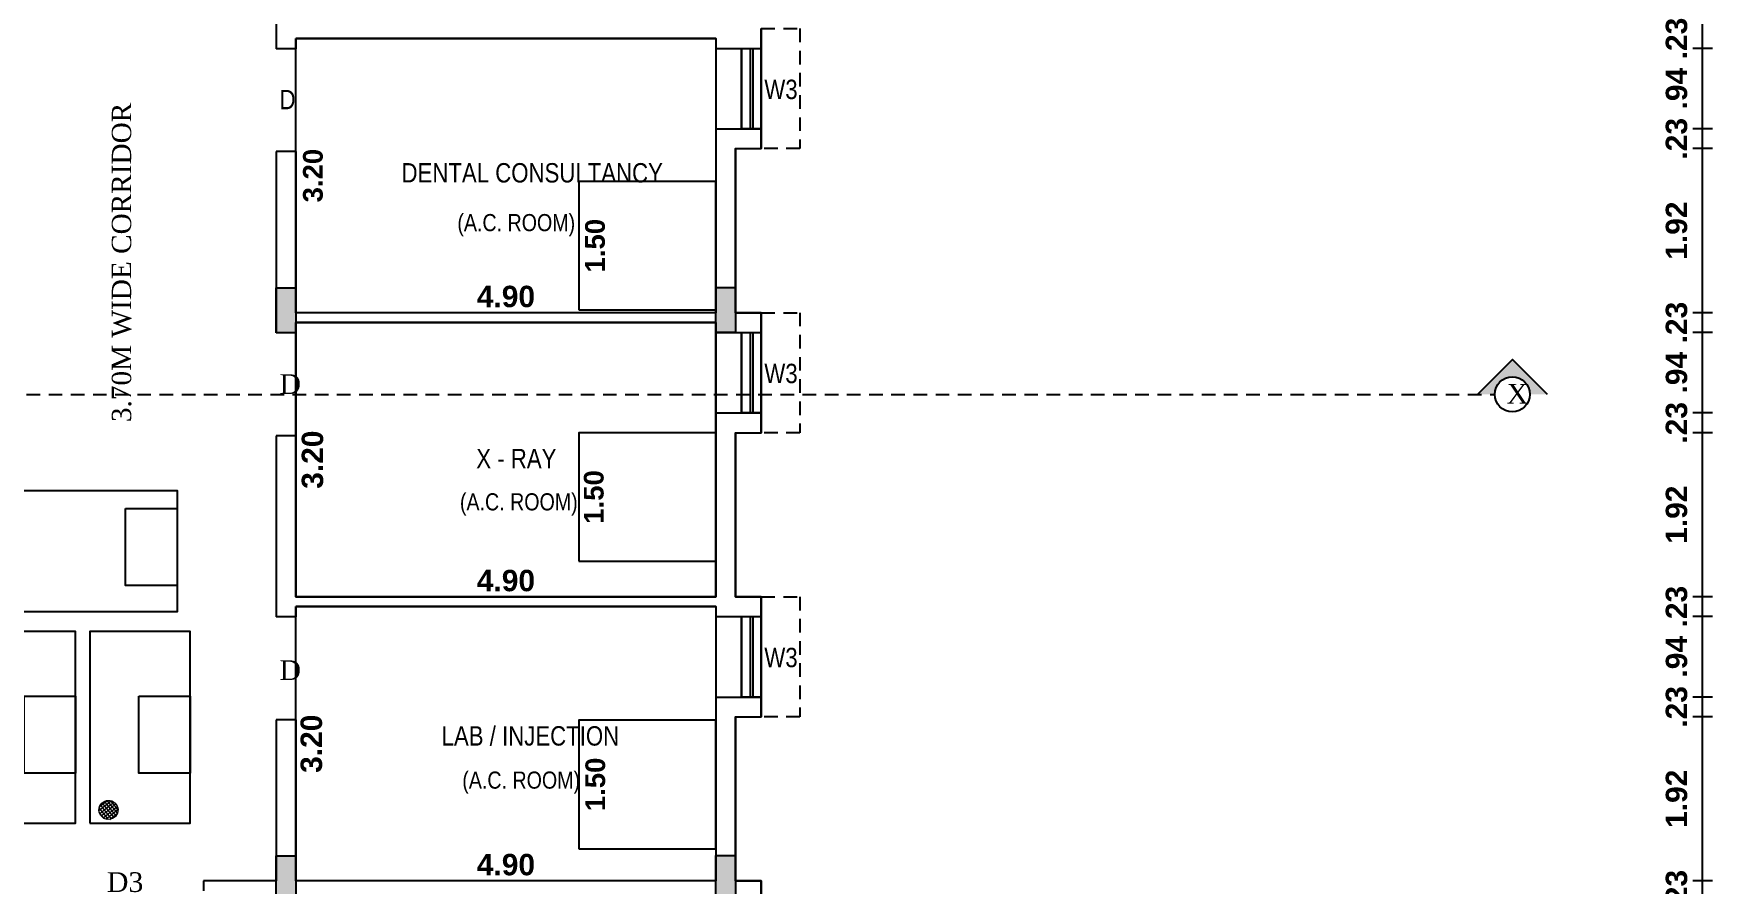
# Model space of a CAD drawing. Header units: metres. Extents: x 1336 to 1656, y -163 to -53.
# Drawn here: x 1438.53 to 1458.12, y -130.29 to -120.36 of the extents above; entities that cross this region are included whole.
import ezdxf

# ---------------------------------------------------------------- set-up
doc = ezdxf.new("R2010")
doc.units = ezdxf.units.M
doc.header["$PDMODE"] = 3
doc.header["$PDSIZE"] = -15
doc.linetypes.add('HIDDEN', pattern=[9.525, 6.35, -3.175])
for name, color, linetype in [('.', 7, 'Continuous'), ('BLK_1_FLR_0_CARPET_AREA', 12, 'Continuous'), ('BLK_1_FLR_0_REGULAR_ROOM_13', 7, 'Continuous'), ('BLK_1_FLR_0_REGULAR_ROOM_14', 7, 'Continuous'), ('BLK_1_FLR_0_REGULAR_ROOM_15', 7, 'Continuous'), ('BLK_1_FLR_0_ROOF_AREA', 54, 'Continuous'), ('BLK_1_FLR_0_ROOM_13_LIGHT_VENTILATION_1', 7, 'Continuous'), ('BLK_1_FLR_0_ROOM_14_LIGHT_VENTILATION_1', 7, 'Continuous'), ('BLK_1_FLR_0_ROOM_15_LIGHT_VENTILATION_1', 7, 'Continuous'), ('BLK_1_FLR_0_WATER_CLOSET', 7, 'Continuous'), ('TOILET_VENTILATION', 7, 'Continuous')]:
    doc.layers.add(name, color=color, linetype=linetype)
doc.layers.add('BLK_1_FLR_0_BLT_UP_AREA', color=12, linetype='Continuous', plot=False)
doc.layers.add('BLK_1_FLR_0_WASH', color=55, linetype='Continuous', lineweight=0)
doc.styles.add('Ar Bold', font='arialbd.ttf')
doc.styles.get("Standard").update_dxf_attribs({"font": 'times.ttf'})
doc.styles.add('style5', font='swissc.ttf')
doc.dimstyles.new('~dimensions', dxfattribs={"dimtxt": 0.25, "dimasz": 0.17, "dimexe": 0.05, "dimexo": 0.0625, "dimgap": 0.06, "dimtad": 1, "dimzin": 4, "dimdsep": 46, "dimtxsty": 'Ar Bold', "dimcen": 0.09, "dimse1": 1, "dimse2": 1, "dimsd1": 1, "dimsd2": 1, "dimclrt": 71, "dimadec": 0, "dimazin": 0, "dimtfac": 1, "dimtix": 1, "dimtofl": 0, "dimtmove": 2, "dimatfit": 3, "dimfxl": 0, "dimtolj": 1, "dimtzin": 0, "dimarcsym": 0})
pattern_1 = [(38.805684, (30.90918, -258.204335), (-0.0198971256, 0.02474200664), []), (128.805684, (30.90918, -258.204335), (-0.02474200664, -0.0198971256), [])]

# ---------------------------------------------------------------- blocks, each defined once
blk = doc.blocks.new('*D875')
at = {"layer": 'Defpoints', "color": 0}
for p in [(1441.592, -120.419), (1441.968, -120.419), (1441.592, -123.619)]:
    blk.add_point(p, dxfattribs=at)
at = {"color": 71, "insert": (1441.791, -122.019), "char_height": 0.23, "attachment_point": 5, "rotation": 90, "style": 'Ar Bold'}
blk.add_mtext('\\A1;3.20', dxfattribs=at)
blk = doc.blocks.new('*D901')
at = {"layer": 'Defpoints', "color": 0}
for p in [(1441.592, -130.249), (1446.492, -130.249), (1446.492, -130.249)]:
    blk.add_point(p, dxfattribs=at)
at = {"color": 71, "insert": (1444.042, -130.061), "char_height": 0.25, "attachment_point": 5, "style": 'Ar Bold'}
blk.add_mtext('\\A1;4.90', dxfattribs=at)
blk = doc.blocks.new('*D902')
at = {"layer": 'Defpoints', "color": 0}
for p in [(1441.592, -127.049), (1441.961, -127.049), (1441.592, -130.249)]:
    blk.add_point(p, dxfattribs=at)
at = {"color": 71, "insert": (1441.773, -128.649), "char_height": 0.25, "attachment_point": 5, "rotation": 90, "style": 'Ar Bold'}
blk.add_mtext('\\A1;3.20', dxfattribs=at)
blk = doc.blocks.new('*D903')
at = {"layer": 'Defpoints', "color": 0}
for p in [(1441.592, -123.734), (1441.974, -123.734), (1441.592, -126.934)]:
    blk.add_point(p, dxfattribs=at)
at = {"color": 71, "insert": (1441.786, -125.334), "char_height": 0.25, "attachment_point": 5, "rotation": 90, "style": 'Ar Bold'}
blk.add_mtext('\\A1;3.20', dxfattribs=at)
blk = doc.blocks.new('*D904')
at = {"layer": 'Defpoints', "color": 0}
for p in [(1441.592, -126.934), (1446.492, -126.934), (1446.492, -126.934)]:
    blk.add_point(p, dxfattribs=at)
at = {"color": 71, "insert": (1444.042, -126.746), "char_height": 0.25, "attachment_point": 5, "style": 'Ar Bold'}
blk.add_mtext('\\A1;4.90', dxfattribs=at)
blk = doc.blocks.new('*D905')
at = {"layer": 'Defpoints', "color": 0}
for p in [(1441.592, -123.619), (1446.492, -123.619), (1446.492, -123.619)]:
    blk.add_point(p, dxfattribs=at)
at = {"color": 71, "insert": (1444.042, -123.431), "char_height": 0.25, "attachment_point": 5, "style": 'Ar Bold'}
blk.add_mtext('\\A1;4.90', dxfattribs=at)
blk = doc.blocks.new('*D1004')
at = {"layer": 'Defpoints', "color": 0}
for p in [(1457.89, -130.249), (1457.89, -130.249), (1457.89, -130.479)]:
    blk.add_point(p, dxfattribs=at)
at = {"color": 71, "insert": (1457.702, -130.364), "char_height": 0.25, "attachment_point": 5, "rotation": 90, "style": 'Ar Bold'}
blk.add_mtext('\\A1;.23', dxfattribs=at)
blk = doc.blocks.new('*D1005')
at = {"layer": 'Defpoints', "color": 0}
for p in [(1457.89, -128.334), (1457.89, -128.334), (1457.89, -130.249)]:
    blk.add_point(p, dxfattribs=at)
at = {"color": 71, "insert": (1457.702, -129.291), "char_height": 0.25, "attachment_point": 5, "rotation": 90, "style": 'Ar Bold'}
blk.add_mtext('\\A1;1.92', dxfattribs=at)
blk = doc.blocks.new('*D1006')
at = {"layer": 'Defpoints', "color": 0}
for p in [(1457.89, -128.104), (1457.89, -128.104), (1457.89, -128.334)]:
    blk.add_point(p, dxfattribs=at)
at = {"color": 71, "insert": (1457.702, -128.219), "char_height": 0.25, "attachment_point": 5, "rotation": 90, "style": 'Ar Bold'}
blk.add_mtext('\\A1;.23', dxfattribs=at)
blk = doc.blocks.new('*D1007')
at = {"layer": 'Defpoints', "color": 0}
for p in [(1457.89, -127.164), (1457.89, -127.164), (1457.89, -128.104)]:
    blk.add_point(p, dxfattribs=at)
at = {"color": 71, "insert": (1457.702, -127.634), "char_height": 0.25, "attachment_point": 5, "rotation": 90, "style": 'Ar Bold'}
blk.add_mtext('\\A1;.94', dxfattribs=at)
blk = doc.blocks.new('*D1008')
at = {"layer": 'Defpoints', "color": 0}
for p in [(1457.89, -126.934), (1457.89, -126.934), (1457.89, -127.164)]:
    blk.add_point(p, dxfattribs=at)
at = {"color": 71, "insert": (1457.702, -127.049), "char_height": 0.25, "attachment_point": 5, "rotation": 90, "style": 'Ar Bold'}
blk.add_mtext('\\A1;.23', dxfattribs=at)
blk = doc.blocks.new('*D1009')
at = {"layer": 'Defpoints', "color": 0}
for p in [(1457.89, -125.019), (1457.89, -125.019), (1457.89, -126.934)]:
    blk.add_point(p, dxfattribs=at)
at = {"color": 71, "insert": (1457.702, -125.976), "char_height": 0.25, "attachment_point": 5, "rotation": 90, "style": 'Ar Bold'}
blk.add_mtext('\\A1;1.92', dxfattribs=at)
blk = doc.blocks.new('*D1010')
at = {"layer": 'Defpoints', "color": 0}
for p in [(1457.89, -124.789), (1457.89, -124.789), (1457.89, -125.019)]:
    blk.add_point(p, dxfattribs=at)
at = {"color": 71, "insert": (1457.702, -124.904), "char_height": 0.25, "attachment_point": 5, "rotation": 90, "style": 'Ar Bold'}
blk.add_mtext('\\A1;.23', dxfattribs=at)
blk = doc.blocks.new('*D1011')
at = {"layer": 'Defpoints', "color": 0}
for p in [(1457.89, -123.849), (1457.89, -123.849), (1457.89, -124.789)]:
    blk.add_point(p, dxfattribs=at)
at = {"color": 71, "insert": (1457.702, -124.319), "char_height": 0.25, "attachment_point": 5, "rotation": 90, "style": 'Ar Bold'}
blk.add_mtext('\\A1;.94', dxfattribs=at)
blk = doc.blocks.new('*D1012')
at = {"layer": 'Defpoints', "color": 0}
for p in [(1457.89, -123.619), (1457.89, -123.619), (1457.89, -123.849)]:
    blk.add_point(p, dxfattribs=at)
at = {"color": 71, "insert": (1457.702, -123.734), "char_height": 0.25, "attachment_point": 5, "rotation": 90, "style": 'Ar Bold'}
blk.add_mtext('\\A1;.23', dxfattribs=at)
blk = doc.blocks.new('*D1013')
at = {"layer": 'Defpoints', "color": 0}
for p in [(1457.89, -121.704), (1457.89, -121.704), (1457.89, -123.619)]:
    blk.add_point(p, dxfattribs=at)
at = {"color": 71, "insert": (1457.702, -122.661), "char_height": 0.25, "attachment_point": 5, "rotation": 90, "style": 'Ar Bold'}
blk.add_mtext('\\A1;1.92', dxfattribs=at)
blk = doc.blocks.new('*D1014')
at = {"layer": 'Defpoints', "color": 0}
for p in [(1457.89, -121.474), (1457.89, -121.474), (1457.89, -121.704)]:
    blk.add_point(p, dxfattribs=at)
at = {"color": 71, "insert": (1457.702, -121.589), "char_height": 0.25, "attachment_point": 5, "rotation": 90, "style": 'Ar Bold'}
blk.add_mtext('\\A1;.23', dxfattribs=at)
blk = doc.blocks.new('*D1015')
at = {"layer": 'Defpoints', "color": 0}
for p in [(1457.89, -120.534), (1457.89, -120.534), (1457.89, -121.474)]:
    blk.add_point(p, dxfattribs=at)
at = {"color": 71, "insert": (1457.702, -121.004), "char_height": 0.25, "attachment_point": 5, "rotation": 90, "style": 'Ar Bold'}
blk.add_mtext('\\A1;.94', dxfattribs=at)
blk = doc.blocks.new('*D1016')
at = {"layer": 'Defpoints', "color": 0}
for p in [(1457.89, -120.304), (1457.89, -120.304), (1457.89, -120.534)]:
    blk.add_point(p, dxfattribs=at)
at = {"color": 71, "insert": (1457.702, -120.419), "char_height": 0.25, "attachment_point": 5, "rotation": 90, "style": 'Ar Bold'}
blk.add_mtext('\\A1;.23', dxfattribs=at)

msp = doc.modelspace()

# ---------------------------------------------------------------- hatches: boundary and pattern name
at = {"layer": '.'}
h = msp.add_hatch(color=256, dxfattribs=at)
h.dxf.hatch_style = 1
h.paths.add_polyline_path([(1441.5921, -123.3288), (1441.3621, -123.3288), (1441.3621, -123.8538), (1441.5921, -123.8538)])
h = msp.add_hatch(color=256, dxfattribs=at)
h.dxf.hatch_style = 1
h.paths.add_polyline_path([(1446.7221, -123.3238), (1446.4921, -123.3238), (1446.4921, -123.8488), (1446.7221, -123.8488)])
h = msp.add_hatch(color=256, dxfattribs=at)
h.dxf.hatch_style = 1
h.paths.add_polyline_path([(1441.5921, -129.9588), (1441.3621, -129.9588), (1441.3621, -130.4838), (1441.5921, -130.4838)])
h = msp.add_hatch(color=256, dxfattribs=at)
h.dxf.hatch_style = 1
h.paths.add_polyline_path([(1446.7221, -129.9538), (1446.4921, -129.9538), (1446.4921, -130.4788), (1446.7221, -130.4788)])
msp.add_hatch(color=256).paths.add_polyline_path([(1455.7873, -124.165), (1455.3806, -124.5717), (1455.5794, -124.5717, -1), (1455.9886, -124.5717), (1456.1939, -124.5717)])
at = {"layer": 'BLK_1_FLR_0_WASH'}
h = msp.add_hatch(dxfattribs=at)
h.set_pattern_fill('ANSI37', color=60, scale=0.01, angle=-6.19432)
h.set_pattern_definition(pattern_1)
edge = h.paths.add_edge_path()
edge.add_arc((1439.4045, -129.421), 0.1112, 11.71868, 371.71868)
h.paths.add_polyline_path([(1439.3828, -129.3824), (1439.5154, -129.4125), (1439.3671, -129.3792), (1439.3829, -129.3831)], flags=16)
h = msp.add_hatch(dxfattribs=at)
h.set_pattern_fill('ANSI37', color=60, scale=0.01, angle=-6.19432)
h.set_pattern_definition(pattern_1)
edge = h.paths.add_edge_path()
edge.add_arc((1439.4045, -129.421), 0.1112, 11.71868, 371.71868)
h.paths.add_polyline_path([(1439.3828, -129.3824), (1439.5154, -129.4125), (1439.3671, -129.3792), (1439.3829, -129.3831)], flags=16)

# ---------------------------------------------------------------- linework, layer by layer
at = {"color": 4}
for p, q in [((1458.005, -156.4338), (1458.005, -110.1638)), ((1446.8921, -120.5338), (1446.8921, -121.4738)), ((1446.9221, -120.5338), (1446.9221, -121.4738)), ((1458.12, -120.5338), (1457.89, -120.5338)), ((1458.12, -121.4738), (1457.89, -121.4738)), ((1458.12, -121.7038), (1457.89, -121.7038)), ((1458.12, -123.6188), (1457.89, -123.6188)), ((1446.8921, -123.8488), (1446.8921, -124.7888)), ((1446.9221, -123.8488), (1446.9221, -124.7888)), ((1458.12, -123.8488), (1457.89, -123.8488)), ((1458.12, -124.7888), (1457.89, -124.7888)), ((1458.12, -125.0188), (1457.89, -125.0188)), ((1458.12, -126.9338), (1457.89, -126.9338)), ((1446.8921, -127.1638), (1446.8921, -128.1038)), ((1446.9221, -127.1638), (1446.9221, -128.1038)), ((1458.12, -127.1638), (1457.89, -127.1638)), ((1458.12, -128.1038), (1457.89, -128.1038)), ((1458.12, -128.3338), (1457.89, -128.3338)), ((1458.12, -130.2488), (1457.89, -130.2488))]:
    msp.add_line(p, q, dxfattribs=at)
at = {"color": 1}
for p, q in [((1441.3621, -118.5888), (1441.3621, -120.5388)), ((1446.4921, -120.4188), (1441.5921, -120.4188)), ((1441.5921, -120.4188), (1441.5921, -120.5388)), ((1446.4921, -120.4188), (1446.4921, -120.5338)), ((1447.0221, -120.3038), (1447.0221, -121.7038)), ((1441.5921, -120.5388), (1441.3621, -120.5388)), ((1446.4921, -120.5338), (1447.0221, -120.5338)), ((1446.4921, -121.4738), (1446.4921, -123.6188)), ((1446.4921, -121.4738), (1447.0221, -121.4738)), ((1441.3621, -121.7388), (1441.3621, -123.8538)), ((1441.5921, -121.7388), (1441.3621, -121.7388)), ((1441.5921, -121.7388), (1441.5921, -123.6188)), ((1446.7221, -121.7038), (1446.7221, -123.6188)), ((1446.7221, -121.7038), (1447.0221, -121.7038)), ((1446.4921, -123.6188), (1441.5921, -123.6188)), ((1446.4921, -123.7338), (1441.5921, -123.7338)), ((1441.5921, -123.7338), (1441.5921, -123.8538)), ((1446.4921, -123.7338), (1446.4921, -123.8488)), ((1446.7221, -123.6188), (1447.0221, -123.6188)), ((1447.0221, -123.6188), (1447.0221, -125.0188)), ((1441.5921, -123.8538), (1441.3621, -123.8538)), ((1446.4921, -123.8488), (1447.0221, -123.8488)), ((1446.4921, -124.7888), (1446.4921, -126.9338)), ((1446.4921, -124.7888), (1447.0221, -124.7888)), ((1441.3621, -125.0538), (1441.3621, -127.1688)), ((1441.5921, -125.0538), (1441.3621, -125.0538)), ((1441.5921, -125.0538), (1441.5921, -126.9338)), ((1446.7221, -125.0188), (1446.7221, -126.9338)), ((1446.7221, -125.0188), (1447.0221, -125.0188)), ((1446.4921, -126.9338), (1441.5921, -126.9338)), ((1446.7221, -126.9338), (1447.0221, -126.9338)), ((1447.0221, -126.9338), (1447.0221, -128.3338)), ((1446.4921, -127.0488), (1441.5921, -127.0488)), ((1441.5921, -127.0488), (1441.5921, -127.1688)), ((1446.4921, -127.0488), (1446.4921, -127.1638)), ((1441.5921, -127.1688), (1441.3621, -127.1688)), ((1446.4921, -127.1638), (1447.0221, -127.1638)), ((1446.4921, -128.1038), (1446.4921, -130.2488)), ((1446.4921, -128.1038), (1447.0221, -128.1038)), ((1441.3621, -128.3688), (1441.3621, -130.2488)), ((1441.5921, -128.3688), (1441.3621, -128.3688)), ((1441.5921, -128.3688), (1441.5921, -130.2488)), ((1446.7221, -128.3338), (1446.7221, -130.2488)), ((1446.7221, -128.3338), (1447.0221, -128.3338)), ((1441.3621, -130.2488), (1440.5121, -130.2488)), ((1440.5121, -130.2488), (1440.5121, -130.3638)), ((1446.4921, -130.2488), (1441.5921, -130.2488)), ((1446.7221, -130.2488), (1447.0221, -130.2488)), ((1447.0221, -130.2488), (1447.0221, -131.6488))]:
    msp.add_line(p, q, dxfattribs=at)
for p, q in [((1446.7921, -120.5338), (1446.7921, -121.4738)), ((1446.7921, -123.8488), (1446.7921, -124.7888)), ((1446.7921, -127.1638), (1446.7921, -128.1038))]:
    msp.add_line(p, q)
at = {"color": 4, "linetype": 'HIDDEN', "ltscale": 0.025}
msp.add_line((1427.839, -124.5717), (1455.5794, -124.5717), dxfattribs=at)
for points in [[(1447.0221, -120.3038), (1447.4721, -120.3038), (1447.4721, -121.6938), (1447.4721, -121.7038), (1447.0221, -121.7038)], [(1447.0221, -123.6188), (1447.4721, -123.6188), (1447.4721, -125.0088), (1447.4721, -125.0188), (1447.0221, -125.0188)], [(1447.0221, -126.9338), (1447.4721, -126.9338), (1447.4721, -128.3238), (1447.4721, -128.3338), (1447.0221, -128.3338)]]:
    msp.add_lwpolyline(points, dxfattribs=at)
at = {"color": 4}
for points in [[(1447.0221, -120.5338), (1447.0221, -121.4738), (1446.7921, -121.4738), (1446.7921, -120.5338)], [(1447.0221, -123.8488), (1447.0221, -124.7888), (1446.7921, -124.7888), (1446.7921, -123.8488)], [(1447.0221, -127.1638), (1447.0221, -128.1038), (1446.7921, -128.1038), (1446.7921, -127.1638)]]:
    msp.add_lwpolyline(points, close=True, dxfattribs=at)
at = {"color": 1}
for points in [[(1441.3621, -123.8538), (1441.3621, -123.3288), (1441.5921, -123.3288), (1441.5921, -123.8538), (1441.3621, -123.8538)], [(1446.4921, -123.8488), (1446.4921, -123.3238), (1446.7221, -123.3238), (1446.7221, -123.8488), (1446.4921, -123.8488)], [(1441.3621, -130.4838), (1441.3621, -129.9588), (1441.5921, -129.9588), (1441.5921, -130.4838), (1441.3621, -130.4838)], [(1446.4921, -130.4788), (1446.4921, -129.9538), (1446.7221, -129.9538), (1446.7221, -130.4788), (1446.4921, -130.4788)]]:
    msp.add_lwpolyline(points, dxfattribs=at)
msp.add_lwpolyline([(1456.1939, -124.5717), (1455.7873, -124.165), (1455.3806, -124.5717)])
msp.add_circle((1455.784, -124.5717), 0.2046)
at = {"layer": 'BLK_1_FLR_0_BLT_UP_AREA', "color": 12}
msp.add_lwpolyline([(1446.7221, -143.6438), (1446.7221, -140.1288), (1447.0221, -140.1288), (1447.0221, -138.7288), (1446.7221, -138.7288), (1446.7221, -135.1138), (1447.0221, -135.1138), (1447.0221, -133.7138), (1446.7221, -133.7138), (1446.7221, -131.6488), (1447.0221, -131.6488), (1447.0221, -130.2488), (1446.7221, -130.2488), (1446.7221, -128.3338), (1447.0221, -128.3338), (1447.0221, -126.9338), (1446.7221, -126.9338), (1446.7221, -125.0188), (1447.0221, -125.0188), (1447.0221, -123.6188), (1446.7221, -123.6188), (1446.7221, -121.7038), (1447.0221, -121.7038), (1447.0221, -120.3038)], dxfattribs=at)
at = {"layer": 'BLK_1_FLR_0_CARPET_AREA', "color": 12}
for points in [[(1441.5921, -120.4188), (1446.4921, -120.4188), (1446.4921, -123.6188), (1441.5921, -123.6188)], [(1441.5921, -126.9338), (1446.4921, -126.9338), (1446.4921, -123.7338), (1441.5921, -123.7338)], [(1441.5921, -127.0488), (1446.4921, -127.0488), (1446.4921, -130.2488), (1441.5921, -130.2488)]]:
    msp.add_lwpolyline(points, close=True, dxfattribs=at)
at = {"layer": 'BLK_1_FLR_0_REGULAR_ROOM_13', "color": 2}
msp.add_lwpolyline([(1441.5921, -120.4188), (1446.4921, -120.4188), (1446.4921, -123.6188), (1441.5921, -123.6188)], close=True, dxfattribs=at)
at = {"layer": 'BLK_1_FLR_0_REGULAR_ROOM_14', "color": 2}
msp.add_lwpolyline([(1441.5921, -123.7338), (1446.4921, -123.7338), (1446.4921, -126.9338), (1441.5921, -126.9338)], close=True, dxfattribs=at)
at = {"layer": 'BLK_1_FLR_0_REGULAR_ROOM_15', "color": 2}
msp.add_lwpolyline([(1441.5921, -127.0488), (1446.4921, -127.0488), (1446.4921, -130.2488), (1441.5921, -130.2488)], close=True, dxfattribs=at)
at = {"layer": 'BLK_1_FLR_0_ROOF_AREA', "color": 54}
msp.add_lwpolyline([(1446.7221, -143.6438), (1446.7221, -140.1288), (1447.0221, -140.1288), (1447.0221, -138.7288), (1446.7221, -138.7288), (1446.7221, -135.1138), (1447.0221, -135.1138), (1447.0221, -133.7138), (1446.7221, -133.7138), (1446.7221, -131.6488), (1447.0221, -131.6488), (1447.0221, -130.2488), (1446.7221, -130.2488), (1446.7221, -128.3338), (1447.0221, -128.3338), (1447.0221, -126.9338), (1446.7221, -126.9338), (1446.7221, -125.0188), (1447.0221, -125.0188), (1447.0221, -123.6188), (1446.7221, -123.6188), (1446.7221, -121.7038), (1447.0221, -121.7038), (1447.0221, -120.3038)], dxfattribs=at)
at = {"layer": 'BLK_1_FLR_0_ROOM_13_LIGHT_VENTILATION_1', "color": 232}
msp.add_lwpolyline([(1444.8921, -123.5863), (1446.4921, -123.5863), (1446.4921, -122.0863), (1444.8921, -122.0863)], close=True, dxfattribs=at)
at = {"layer": 'BLK_1_FLR_0_ROOM_14_LIGHT_VENTILATION_1', "color": 232}
msp.add_lwpolyline([(1444.8921, -126.5188), (1446.4921, -126.5188), (1446.4921, -125.0188), (1444.8921, -125.0188)], close=True, dxfattribs=at)
at = {"layer": 'BLK_1_FLR_0_ROOM_15_LIGHT_VENTILATION_1', "color": 232}
msp.add_lwpolyline([(1444.8921, -129.8735), (1446.4921, -129.8735), (1446.4921, -128.3735), (1444.8921, -128.3735)], close=True, dxfattribs=at)
at = {"layer": 'BLK_1_FLR_0_WASH', "color": 60}
msp.add_lwpolyline([(1439.3427, -129.5134, -2.3481205), (1439.4993, -129.479, -0.4258725), (1439.3427, -129.5134, 3.3899462)], format="xyb", dxfattribs=at)
msp.add_lwpolyline([(1439.3427, -129.5134, -2.3481205), (1439.4993, -129.479, -0.4258725), (1439.3427, -129.5134, 3.3899462)], format="xyb", dxfattribs=at)
at = {"layer": 'BLK_1_FLR_0_WATER_CLOSET', "color": 1}
msp.add_lwpolyline([(1438.1046, -125.6926), (1440.2046, -125.6926), (1440.2046, -127.1085), (1438.1046, -127.1085)], close=True, dxfattribs=at)
at = {"layer": 'BLK_1_FLR_0_WATER_CLOSET', "color": 2}
for points in [[(1437.852, -129.5748), (1439.0212, -129.5748), (1439.0212, -127.3398), (1437.852, -127.3398)], [(1439.1884, -129.5748), (1440.3577, -129.5748), (1440.3577, -127.3398), (1439.1884, -127.3398)]]:
    msp.add_lwpolyline(points, close=True, dxfattribs=at)
at = {"layer": 'TOILET_VENTILATION', "color": 6}
for points in [[(1439.6046, -125.9028), (1440.2046, -125.9028), (1440.2046, -126.8028), (1439.6046, -126.8028)], [(1438.4212, -128.0925), (1439.0212, -128.0925), (1439.0212, -128.9925), (1438.4212, -128.9925)], [(1439.7577, -128.0925), (1440.3577, -128.0925), (1440.3577, -128.9925), (1439.7577, -128.9925)]]:
    msp.add_lwpolyline(points, close=True, dxfattribs=at)

# ---------------------------------------------------------------- texts
at = {"color": 7, "style": 'style5'}
for s, height, p in [('D', 0.2261, (1441.4, -121.2445)), ('W3', 0.22606, (1447.0573, -121.1256)), ('DENTAL CONSULTANCY', 0.226059, (1442.8239, -122.0991)), ('W3', 0.22606, (1447.0573, -124.4406)), ('X - RAY', 0.22606, (1443.6961, -125.4334)), ('W3', 0.22606, (1447.0573, -127.7556)), ('LAB / INJECTION', 0.226059, (1443.2914, -128.6703))]:
    msp.add_text(s, height=height, dxfattribs=at).set_placement(p)
at = {"color": 7}
msp.add_text('3.70M WIDE CORRIDOR', height=0.226059, rotation=90, dxfattribs=at).set_placement((1439.6688, -124.8957))
at = {"style": 'style5'}
for p in [(1443.4752, -122.6674), (1443.505, -125.9258), (1443.5327, -129.1731)]:
    msp.add_text('(A.C. ROOM)', height=0.2, dxfattribs=at).set_placement(p)
for s, p in [('D', (1441.4, -124.5663)), ('X', (1455.7187, -124.6797)), ('D', (1441.4, -127.905)), ('D3', (1439.3864, -130.3784))]:
    msp.add_text(s, height=0.23).set_placement(p)
at = {"layer": 'BLK_1_FLR_0_ROOM_13_LIGHT_VENTILATION_1', "color": 232, "insert": (1445.0829, -122.8363), "char_height": 0.23, "attachment_point": 5, "rotation": 90, "style": 'Ar Bold'}
msp.add_mtext('\\A1;1.50', dxfattribs=at)
at = {"layer": 'BLK_1_FLR_0_ROOM_14_LIGHT_VENTILATION_1', "color": 232, "insert": (1445.0682, -125.7688), "char_height": 0.23, "attachment_point": 5, "rotation": 90, "style": 'Ar Bold'}
msp.add_mtext('\\A1;1.50', dxfattribs=at)
at = {"layer": 'BLK_1_FLR_0_ROOM_15_LIGHT_VENTILATION_1', "color": 232, "insert": (1445.0859, -129.1235), "char_height": 0.23, "attachment_point": 5, "rotation": 90, "style": 'Ar Bold'}
msp.add_mtext('\\A1;1.50', dxfattribs=at)

# ---------------------------------------------------------------- dimensions: what is measured, and where the dimension line sits
for base, p1, p2, picture, middle in [((1457.89, -120.3038), (1457.89, -120.5338), (1457.89, -120.3038), '*D1016', (1457.7023, -120.4188)), ((1457.89, -120.5338), (1457.89, -121.4738), (1457.89, -120.5338), '*D1015', (1457.7022, -121.0038)), ((1457.89, -121.4738), (1457.89, -121.7038), (1457.89, -121.4738), '*D1014', (1457.7023, -121.5888)), ((1457.8899557887, -121.7038175883), (1457.8899557887, -123.6188175883), (1457.8899557887, -121.7038175883), '*D1013', (1457.7022272758, -122.6613175883)), ((1457.89, -123.6188), (1457.89, -123.8488), (1457.89, -123.6188), '*D1012', (1457.7023, -123.7338)), ((1457.89, -123.8488), (1457.89, -124.7888), (1457.89, -123.8488), '*D1011', (1457.7022, -124.3188)), ((1457.89, -124.7888), (1457.89, -125.0188), (1457.89, -124.7888), '*D1010', (1457.7023, -124.9038)), ((1457.8899557887, -125.0188175883), (1457.8899557887, -126.9338175883), (1457.8899557887, -125.0188175883), '*D1009', (1457.7022272758, -125.9763175883)), ((1457.89, -126.9338), (1457.89, -127.1638), (1457.89, -126.9338), '*D1008', (1457.7023, -127.0488)), ((1457.89, -127.1638), (1457.89, -128.1038), (1457.89, -127.1638), '*D1007', (1457.7022, -127.6338)), ((1457.89, -128.1038), (1457.89, -128.3338), (1457.89, -128.1038), '*D1006', (1457.7023, -128.2188)), ((1457.8899557887, -128.3338175883), (1457.8899557887, -130.2488175883), (1457.8899557887, -128.3338175883), '*D1005', (1457.7022272758, -129.2913175883)), ((1457.89, -130.2488), (1457.89, -130.4788), (1457.89, -130.2488), '*D1004', (1457.7023, -130.3638))]:
    dim = msp.add_linear_dim(base=base, p1=p1, p2=p2, angle=90, dimstyle='~dimensions')
    dim.commit()
    dim.dimension.update_dxf_attribs({"geometry": picture, "text_midpoint": middle})
at = {"color": 1}
dim = msp.add_linear_dim(base=(1441.9679, -120.4188), p1=(1441.5921, -123.6188), p2=(1441.5921, -120.4188), angle=90, dimstyle='~dimensions', override={"dimtxt": 0.23}, dxfattribs=at)
dim.commit()
dim.dimension.update_dxf_attribs({"geometry": '*D875', "text_midpoint": (1441.7905, -122.0188)})
for p1, p2, distance, picture, middle in [((1441.5921, -123.6188), (1446.4921, -123.6188), 0, '*D905', (1444.0421, -123.4311)), ((1441.5921, -126.9338), (1441.5921, -123.7338), -0.3815, '*D903', (1441.7859, -125.3338)), ((1441.5921, -126.9338), (1446.4921, -126.9338), 0, '*D904', (1444.0421, -126.7461)), ((1441.5921, -130.2488), (1441.5921, -127.0488), -0.3689, '*D902', (1441.7734, -128.6488)), ((1441.5921, -130.2488), (1446.4921, -130.2488), 0, '*D901', (1444.0421, -130.0611))]:
    dim = msp.add_aligned_dim(p1=p1, p2=p2, distance=distance, dimstyle='~dimensions', dxfattribs=at)
    dim.commit()
    dim.dimension.update_dxf_attribs({"geometry": picture, "text_midpoint": middle})

doc.saveas('drawing.dxf')
